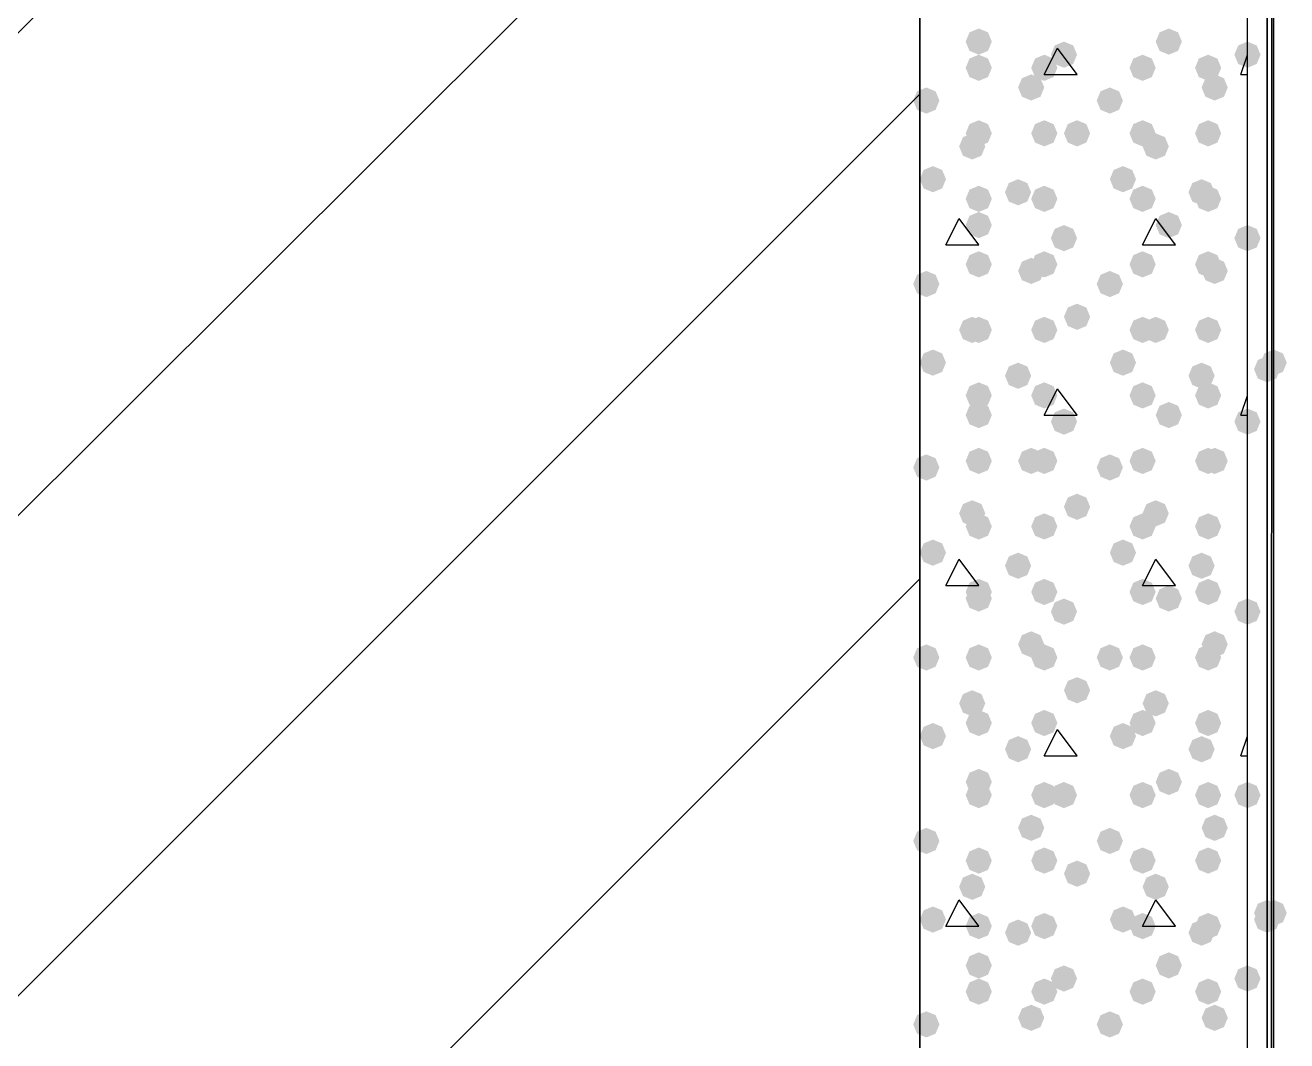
# Model space of a CAD drawing. Header units: millimetres. Extents: x 0 to 420, y 0 to 297.
# Drawn here: x 371.71 to 379.86, y 189.76 to 196.32 of the extents above; entities that cross this region are included whole.
import ezdxf

# ---------------------------------------------------------------- set-up
doc = ezdxf.new("R2010")
doc.units = ezdxf.units.MM
doc.layers.get('0').update_dxf_attribs({"linetype": 'CONTINUOUS'})

msp = doc.modelspace()

# ---------------------------------------------------------------- hatches: boundary and pattern name
at = {"true_color": 0x000007}
h = msp.add_hatch(color=0, dxfattribs=at)
h.paths.add_polyline_path([(379.73, 243.755333), (379.73, 100.160667)], flags=0)
h.paths.add_polyline_path([(379.73, 100.160667), (379.73, 243.755333)], flags=0)
at = {"true_color": 0x000008}
for points in [[(377.952, 196.215), (377.927129, 196.155204), (377.867333, 196.130333), (377.807538, 196.155204), (377.782667, 196.215), (377.807537, 196.274796), (377.867333, 196.299667), (377.927129, 196.274796)], [(379.179667, 196.215), (379.154796, 196.155204), (379.095, 196.130333), (379.035204, 196.155204), (379.010333, 196.215), (379.035204, 196.274796), (379.095, 196.299667), (379.154796, 196.274796)], [(378.502333, 196.130333), (378.477462, 196.070537), (378.417667, 196.045667), (378.357871, 196.070537), (378.333, 196.130333), (378.357871, 196.190129), (378.417667, 196.215), (378.477462, 196.190129)], [(379.687667, 196.130333), (379.662796, 196.070537), (379.603, 196.045667), (379.543204, 196.070537), (379.518333, 196.130333), (379.543204, 196.190129), (379.603, 196.215), (379.662796, 196.190129)], [(377.952, 196.045667), (377.927129, 195.985871), (377.867333, 195.961), (377.807538, 195.985871), (377.782667, 196.045667), (377.807537, 196.105462), (377.867333, 196.130333), (377.927129, 196.105463)], [(378.375333, 196.045667), (378.350462, 195.985871), (378.290667, 195.961), (378.230871, 195.985871), (378.206, 196.045667), (378.230871, 196.105462), (378.290667, 196.130333), (378.350462, 196.105463)], [(379.010333, 196.045667), (378.985463, 195.985871), (378.925667, 195.961), (378.865871, 195.985871), (378.841, 196.045667), (378.865871, 196.105462), (378.925667, 196.130333), (378.985462, 196.105463)], [(379.433667, 196.045667), (379.408796, 195.985871), (379.349, 195.961), (379.289204, 195.985871), (379.264333, 196.045667), (379.289204, 196.105462), (379.349, 196.130333), (379.408796, 196.105463)], [(378.290667, 195.918667), (378.265796, 195.858871), (378.206, 195.834), (378.146204, 195.858871), (378.121333, 195.918667), (378.146204, 195.978462), (378.206, 196.003333), (378.265796, 195.978463)], [(379.476, 195.918667), (379.451129, 195.858871), (379.391333, 195.834), (379.331537, 195.858871), (379.306667, 195.918667), (379.331537, 195.978462), (379.391333, 196.003333), (379.451129, 195.978463)], [(377.613333, 195.834), (377.588462, 195.774204), (377.528667, 195.749333), (377.468871, 195.774204), (377.444, 195.834), (377.468871, 195.893796), (377.528667, 195.918667), (377.588462, 195.893796)], [(378.798667, 195.834), (378.773796, 195.774204), (378.714, 195.749333), (378.654204, 195.774204), (378.629333, 195.834), (378.654204, 195.893796), (378.714, 195.918667), (378.773796, 195.893796)], [(377.952, 195.622333), (377.927129, 195.562537), (377.867333, 195.537667), (377.807538, 195.562537), (377.782667, 195.622333), (377.807537, 195.682129), (377.867333, 195.707), (377.927129, 195.682129)], [(378.375333, 195.622333), (378.350462, 195.562537), (378.290667, 195.537667), (378.230871, 195.562537), (378.206, 195.622333), (378.230871, 195.682129), (378.290667, 195.707), (378.350462, 195.682129)], [(378.587, 195.622333), (378.562129, 195.562537), (378.502333, 195.537667), (378.442538, 195.562537), (378.417667, 195.622333), (378.442537, 195.682129), (378.502333, 195.707), (378.562129, 195.682129)], [(379.010333, 195.622333), (378.985463, 195.562537), (378.925667, 195.537667), (378.865871, 195.562537), (378.841, 195.622333), (378.865871, 195.682129), (378.925667, 195.707), (378.985462, 195.682129)], [(379.433667, 195.622333), (379.408796, 195.562537), (379.349, 195.537667), (379.289204, 195.562537), (379.264333, 195.622333), (379.289204, 195.682129), (379.349, 195.707), (379.408796, 195.682129)], [(377.909667, 195.537667), (377.884796, 195.477871), (377.825, 195.453), (377.765204, 195.477871), (377.740333, 195.537667), (377.765204, 195.597462), (377.825, 195.622333), (377.884796, 195.597463)], [(379.095, 195.537667), (379.070129, 195.477871), (379.010333, 195.453), (378.950538, 195.477871), (378.925667, 195.537667), (378.950537, 195.597462), (379.010333, 195.622333), (379.070129, 195.597463)], [(377.655667, 195.326), (377.630796, 195.266204), (377.571, 195.241333), (377.511204, 195.266204), (377.486333, 195.326), (377.511204, 195.385796), (377.571, 195.410667), (377.630796, 195.385796)], [(378.883333, 195.326), (378.858462, 195.266204), (378.798667, 195.241333), (378.738871, 195.266204), (378.714, 195.326), (378.738871, 195.385796), (378.798667, 195.410667), (378.858462, 195.385796)], [(377.952, 195.199), (377.927129, 195.139204), (377.867333, 195.114333), (377.807538, 195.139204), (377.782667, 195.199), (377.807537, 195.258796), (377.867333, 195.283667), (377.927129, 195.258796)], [(378.206, 195.241333), (378.181129, 195.181537), (378.121333, 195.156667), (378.061537, 195.181537), (378.036667, 195.241333), (378.061537, 195.301129), (378.121333, 195.326), (378.181129, 195.301129)], [(378.375333, 195.199), (378.350462, 195.139204), (378.290667, 195.114333), (378.230871, 195.139204), (378.206, 195.199), (378.230871, 195.258796), (378.290667, 195.283667), (378.350462, 195.258796)], [(379.010333, 195.199), (378.985463, 195.139204), (378.925667, 195.114333), (378.865871, 195.139204), (378.841, 195.199), (378.865871, 195.258796), (378.925667, 195.283667), (378.985462, 195.258796)], [(379.391333, 195.241333), (379.366463, 195.181537), (379.306667, 195.156667), (379.246871, 195.181537), (379.222, 195.241333), (379.246871, 195.301129), (379.306667, 195.326), (379.366462, 195.301129)], [(379.433667, 195.199), (379.408796, 195.139204), (379.349, 195.114333), (379.289204, 195.139204), (379.264333, 195.199), (379.289204, 195.258796), (379.349, 195.283667), (379.408796, 195.258796)], [(377.952, 195.029667), (377.927129, 194.969871), (377.867333, 194.945), (377.807538, 194.969871), (377.782667, 195.029667), (377.807537, 195.089462), (377.867333, 195.114333), (377.927129, 195.089463)], [(379.179667, 195.029667), (379.154796, 194.969871), (379.095, 194.945), (379.035204, 194.969871), (379.010333, 195.029667), (379.035204, 195.089462), (379.095, 195.114333), (379.154796, 195.089463)], [(378.502333, 194.945), (378.477462, 194.885204), (378.417667, 194.860333), (378.357871, 194.885204), (378.333, 194.945), (378.357871, 195.004796), (378.417667, 195.029667), (378.477462, 195.004796)], [(379.687667, 194.945), (379.662796, 194.885204), (379.603, 194.860333), (379.543204, 194.885204), (379.518333, 194.945), (379.543204, 195.004796), (379.603, 195.029667), (379.662796, 195.004796)], [(377.952, 194.775667), (377.927129, 194.715871), (377.867333, 194.691), (377.807538, 194.715871), (377.782667, 194.775667), (377.807537, 194.835462), (377.867333, 194.860333), (377.927129, 194.835463)], [(378.375333, 194.775667), (378.350462, 194.715871), (378.290667, 194.691), (378.230871, 194.715871), (378.206, 194.775667), (378.230871, 194.835462), (378.290667, 194.860333), (378.350462, 194.835463)], [(379.010333, 194.775667), (378.985463, 194.715871), (378.925667, 194.691), (378.865871, 194.715871), (378.841, 194.775667), (378.865871, 194.835462), (378.925667, 194.860333), (378.985462, 194.835463)], [(379.433667, 194.775667), (379.408796, 194.715871), (379.349, 194.691), (379.289204, 194.715871), (379.264333, 194.775667), (379.289204, 194.835462), (379.349, 194.860333), (379.408796, 194.835463)], [(378.290667, 194.733333), (378.265796, 194.673537), (378.206, 194.648667), (378.146204, 194.673537), (378.121333, 194.733333), (378.146204, 194.793129), (378.206, 194.818), (378.265796, 194.793129)], [(379.476, 194.733333), (379.451129, 194.673537), (379.391333, 194.648667), (379.331537, 194.673537), (379.306667, 194.733333), (379.331537, 194.793129), (379.391333, 194.818), (379.451129, 194.793129)], [(377.613333, 194.648667), (377.588462, 194.588871), (377.528667, 194.564), (377.468871, 194.588871), (377.444, 194.648667), (377.468871, 194.708462), (377.528667, 194.733333), (377.588462, 194.708463)], [(378.798667, 194.648667), (378.773796, 194.588871), (378.714, 194.564), (378.654204, 194.588871), (378.629333, 194.648667), (378.654204, 194.708462), (378.714, 194.733333), (378.773796, 194.708463)], [(378.587, 194.437), (378.562129, 194.377204), (378.502333, 194.352333), (378.442538, 194.377204), (378.417667, 194.437), (378.442537, 194.496796), (378.502333, 194.521667), (378.562129, 194.496796)], [(377.909667, 194.352333), (377.884796, 194.292537), (377.825, 194.267667), (377.765204, 194.292537), (377.740333, 194.352333), (377.765204, 194.412129), (377.825, 194.437), (377.884796, 194.412129)], [(377.952, 194.352333), (377.927129, 194.292537), (377.867333, 194.267667), (377.807538, 194.292537), (377.782667, 194.352333), (377.807537, 194.412129), (377.867333, 194.437), (377.927129, 194.412129)], [(378.375333, 194.352333), (378.350462, 194.292537), (378.290667, 194.267667), (378.230871, 194.292537), (378.206, 194.352333), (378.230871, 194.412129), (378.290667, 194.437), (378.350462, 194.412129)], [(379.010333, 194.352333), (378.985463, 194.292537), (378.925667, 194.267667), (378.865871, 194.292537), (378.841, 194.352333), (378.865871, 194.412129), (378.925667, 194.437), (378.985462, 194.412129)], [(379.095, 194.352333), (379.070129, 194.292537), (379.010333, 194.267667), (378.950538, 194.292537), (378.925667, 194.352333), (378.950537, 194.412129), (379.010333, 194.437), (379.070129, 194.412129)], [(379.433667, 194.352333), (379.408796, 194.292537), (379.349, 194.267667), (379.289204, 194.292537), (379.264333, 194.352333), (379.289204, 194.412129), (379.349, 194.437), (379.408796, 194.412129)], [(377.655667, 194.140667), (377.630796, 194.080871), (377.571, 194.056), (377.511204, 194.080871), (377.486333, 194.140667), (377.511204, 194.200462), (377.571, 194.225333), (377.630796, 194.200463)], [(378.883333, 194.140667), (378.858462, 194.080871), (378.798667, 194.056), (378.738871, 194.080871), (378.714, 194.140667), (378.738871, 194.200462), (378.798667, 194.225333), (378.858462, 194.200463)], [(378.206, 194.056), (378.181129, 193.996204), (378.121333, 193.971333), (378.061537, 193.996204), (378.036667, 194.056), (378.061537, 194.115796), (378.121333, 194.140667), (378.181129, 194.115796)], [(379.391333, 194.056), (379.366463, 193.996204), (379.306667, 193.971333), (379.246871, 193.996204), (379.222, 194.056), (379.246871, 194.115796), (379.306667, 194.140667), (379.366462, 194.115796)], [(377.952, 193.929), (377.927129, 193.869204), (377.867333, 193.844333), (377.807538, 193.869204), (377.782667, 193.929), (377.807537, 193.988796), (377.867333, 194.013667), (377.927129, 193.988796)], [(378.375333, 193.929), (378.350462, 193.869204), (378.290667, 193.844333), (378.230871, 193.869204), (378.206, 193.929), (378.230871, 193.988796), (378.290667, 194.013667), (378.350462, 193.988796)], [(379.010333, 193.929), (378.985463, 193.869204), (378.925667, 193.844333), (378.865871, 193.869204), (378.841, 193.929), (378.865871, 193.988796), (378.925667, 194.013667), (378.985462, 193.988796)], [(379.433667, 193.929), (379.408796, 193.869204), (379.349, 193.844333), (379.289204, 193.869204), (379.264333, 193.929), (379.289204, 193.988796), (379.349, 194.013667), (379.408796, 193.988796)], [(377.952, 193.802), (377.927129, 193.742204), (377.867333, 193.717333), (377.807538, 193.742204), (377.782667, 193.802), (377.807537, 193.861796), (377.867333, 193.886667), (377.927129, 193.861796)], [(379.179667, 193.802), (379.154796, 193.742204), (379.095, 193.717333), (379.035204, 193.742204), (379.010333, 193.802), (379.035204, 193.861796), (379.095, 193.886667), (379.154796, 193.861796)], [(378.502333, 193.759667), (378.477462, 193.699871), (378.417667, 193.675), (378.357871, 193.699871), (378.333, 193.759667), (378.357871, 193.819462), (378.417667, 193.844333), (378.477462, 193.819463)], [(379.687667, 193.759667), (379.662796, 193.699871), (379.603, 193.675), (379.543204, 193.699871), (379.518333, 193.759667), (379.543204, 193.819462), (379.603, 193.844333), (379.662796, 193.819463)], [(377.613333, 193.463333), (377.588462, 193.403537), (377.528667, 193.378667), (377.468871, 193.403537), (377.444, 193.463333), (377.468871, 193.523129), (377.528667, 193.548), (377.588462, 193.523129)], [(377.952, 193.505667), (377.927129, 193.445871), (377.867333, 193.421), (377.807538, 193.445871), (377.782667, 193.505667), (377.807537, 193.565462), (377.867333, 193.590333), (377.927129, 193.565463)], [(378.290667, 193.505667), (378.265796, 193.445871), (378.206, 193.421), (378.146204, 193.445871), (378.121333, 193.505667), (378.146204, 193.565462), (378.206, 193.590333), (378.265796, 193.565463)], [(378.375333, 193.505667), (378.350462, 193.445871), (378.290667, 193.421), (378.230871, 193.445871), (378.206, 193.505667), (378.230871, 193.565462), (378.290667, 193.590333), (378.350462, 193.565463)], [(378.798667, 193.463333), (378.773796, 193.403537), (378.714, 193.378667), (378.654204, 193.403537), (378.629333, 193.463333), (378.654204, 193.523129), (378.714, 193.548), (378.773796, 193.523129)], [(379.010333, 193.505667), (378.985463, 193.445871), (378.925667, 193.421), (378.865871, 193.445871), (378.841, 193.505667), (378.865871, 193.565462), (378.925667, 193.590333), (378.985462, 193.565463)], [(379.433667, 193.505667), (379.408796, 193.445871), (379.349, 193.421), (379.289204, 193.445871), (379.264333, 193.505667), (379.289204, 193.565462), (379.349, 193.590333), (379.408796, 193.565463)], [(379.476, 193.505667), (379.451129, 193.445871), (379.391333, 193.421), (379.331537, 193.445871), (379.306667, 193.505667), (379.331537, 193.565462), (379.391333, 193.590333), (379.451129, 193.565463)], [(377.909667, 193.167), (377.884796, 193.107204), (377.825, 193.082333), (377.765204, 193.107204), (377.740333, 193.167), (377.765204, 193.226796), (377.825, 193.251667), (377.884796, 193.226796)], [(378.587, 193.209333), (378.562129, 193.149538), (378.502333, 193.124667), (378.442538, 193.149538), (378.417667, 193.209333), (378.442537, 193.269129), (378.502333, 193.294), (378.562129, 193.269129)], [(379.095, 193.167), (379.070129, 193.107204), (379.010333, 193.082333), (378.950538, 193.107204), (378.925667, 193.167), (378.950537, 193.226796), (379.010333, 193.251667), (379.070129, 193.226796)], [(377.952, 193.082333), (377.927129, 193.022537), (377.867333, 192.997667), (377.807538, 193.022537), (377.782667, 193.082333), (377.807537, 193.142129), (377.867333, 193.167), (377.927129, 193.142129)], [(378.375333, 193.082333), (378.350462, 193.022537), (378.290667, 192.997667), (378.230871, 193.022537), (378.206, 193.082333), (378.230871, 193.142129), (378.290667, 193.167), (378.350462, 193.142129)], [(379.010333, 193.082333), (378.985463, 193.022537), (378.925667, 192.997667), (378.865871, 193.022537), (378.841, 193.082333), (378.865871, 193.142129), (378.925667, 193.167), (378.985462, 193.142129)], [(379.433667, 193.082333), (379.408796, 193.022537), (379.349, 192.997667), (379.289204, 193.022537), (379.264333, 193.082333), (379.289204, 193.142129), (379.349, 193.167), (379.408796, 193.142129)], [(377.655667, 192.913), (377.630796, 192.853204), (377.571, 192.828333), (377.511204, 192.853204), (377.486333, 192.913), (377.511204, 192.972796), (377.571, 192.997667), (377.630796, 192.972796)], [(378.883333, 192.913), (378.858462, 192.853204), (378.798667, 192.828333), (378.738871, 192.853204), (378.714, 192.913), (378.738871, 192.972796), (378.798667, 192.997667), (378.858462, 192.972796)], [(378.206, 192.828333), (378.181129, 192.768537), (378.121333, 192.743667), (378.061537, 192.768537), (378.036667, 192.828333), (378.061537, 192.888129), (378.121333, 192.913), (378.181129, 192.888129)], [(379.391333, 192.828333), (379.366463, 192.768537), (379.306667, 192.743667), (379.246871, 192.768537), (379.222, 192.828333), (379.246871, 192.888129), (379.306667, 192.913), (379.366462, 192.888129)], [(377.952, 192.659), (377.927129, 192.599204), (377.867333, 192.574333), (377.807538, 192.599204), (377.782667, 192.659), (377.807537, 192.718796), (377.867333, 192.743667), (377.927129, 192.718796)], [(378.375333, 192.659), (378.350462, 192.599204), (378.290667, 192.574333), (378.230871, 192.599204), (378.206, 192.659), (378.230871, 192.718796), (378.290667, 192.743667), (378.350462, 192.718796)], [(379.010333, 192.659), (378.985463, 192.599204), (378.925667, 192.574333), (378.865871, 192.599204), (378.841, 192.659), (378.865871, 192.718796), (378.925667, 192.743667), (378.985462, 192.718796)], [(379.433667, 192.659), (379.408796, 192.599204), (379.349, 192.574333), (379.289204, 192.599204), (379.264333, 192.659), (379.289204, 192.718796), (379.349, 192.743667), (379.408796, 192.718796)], [(377.952, 192.616667), (377.927129, 192.556871), (377.867333, 192.532), (377.807538, 192.556871), (377.782667, 192.616667), (377.807537, 192.676462), (377.867333, 192.701333), (377.927129, 192.676463)], [(379.179667, 192.616667), (379.154796, 192.556871), (379.095, 192.532), (379.035204, 192.556871), (379.010333, 192.616667), (379.035204, 192.676462), (379.095, 192.701333), (379.154796, 192.676463)], [(378.502333, 192.532), (378.477462, 192.472204), (378.417667, 192.447333), (378.357871, 192.472204), (378.333, 192.532), (378.357871, 192.591796), (378.417667, 192.616667), (378.477462, 192.591796)], [(379.687667, 192.532), (379.662796, 192.472204), (379.603, 192.447333), (379.543204, 192.472204), (379.518333, 192.532), (379.543204, 192.591796), (379.603, 192.616667), (379.662796, 192.591796)], [(378.290667, 192.320333), (378.265796, 192.260537), (378.206, 192.235667), (378.146204, 192.260537), (378.121333, 192.320333), (378.146204, 192.380129), (378.206, 192.405), (378.265796, 192.380129)], [(379.476, 192.320333), (379.451129, 192.260537), (379.391333, 192.235667), (379.331537, 192.260537), (379.306667, 192.320333), (379.331537, 192.380129), (379.391333, 192.405), (379.451129, 192.380129)], [(377.613333, 192.235667), (377.588462, 192.175871), (377.528667, 192.151), (377.468871, 192.175871), (377.444, 192.235667), (377.468871, 192.295462), (377.528667, 192.320333), (377.588462, 192.295463)], [(377.952, 192.235667), (377.927129, 192.175871), (377.867333, 192.151), (377.807538, 192.175871), (377.782667, 192.235667), (377.807537, 192.295462), (377.867333, 192.320333), (377.927129, 192.295463)], [(378.375333, 192.235667), (378.350462, 192.175871), (378.290667, 192.151), (378.230871, 192.175871), (378.206, 192.235667), (378.230871, 192.295462), (378.290667, 192.320333), (378.350462, 192.295463)], [(378.798667, 192.235667), (378.773796, 192.175871), (378.714, 192.151), (378.654204, 192.175871), (378.629333, 192.235667), (378.654204, 192.295462), (378.714, 192.320333), (378.773796, 192.295463)], [(379.010333, 192.235667), (378.985463, 192.175871), (378.925667, 192.151), (378.865871, 192.175871), (378.841, 192.235667), (378.865871, 192.295462), (378.925667, 192.320333), (378.985462, 192.295463)], [(379.433667, 192.235667), (379.408796, 192.175871), (379.349, 192.151), (379.289204, 192.175871), (379.264333, 192.235667), (379.289204, 192.295462), (379.349, 192.320333), (379.408796, 192.295463)], [(378.587, 192.024), (378.562129, 191.964204), (378.502333, 191.939333), (378.442538, 191.964204), (378.417667, 192.024), (378.442537, 192.083796), (378.502333, 192.108667), (378.562129, 192.083796)], [(377.909667, 191.939333), (377.884796, 191.879537), (377.825, 191.854667), (377.765204, 191.879537), (377.740333, 191.939333), (377.765204, 191.999129), (377.825, 192.024), (377.884796, 191.999129)], [(379.095, 191.939333), (379.070129, 191.879537), (379.010333, 191.854667), (378.950538, 191.879537), (378.925667, 191.939333), (378.950537, 191.999129), (379.010333, 192.024), (379.070129, 191.999129)], [(377.952, 191.812333), (377.927129, 191.752537), (377.867333, 191.727667), (377.807538, 191.752537), (377.782667, 191.812333), (377.807537, 191.872129), (377.867333, 191.897), (377.927129, 191.872129)], [(378.375333, 191.812333), (378.350462, 191.752537), (378.290667, 191.727667), (378.230871, 191.752537), (378.206, 191.812333), (378.230871, 191.872129), (378.290667, 191.897), (378.350462, 191.872129)], [(379.010333, 191.812333), (378.985463, 191.752537), (378.925667, 191.727667), (378.865871, 191.752537), (378.841, 191.812333), (378.865871, 191.872129), (378.925667, 191.897), (378.985462, 191.872129)], [(379.433667, 191.812333), (379.408796, 191.752537), (379.349, 191.727667), (379.289204, 191.752537), (379.264333, 191.812333), (379.289204, 191.872129), (379.349, 191.897), (379.408796, 191.872129)], [(377.655667, 191.727667), (377.630796, 191.667871), (377.571, 191.643), (377.511204, 191.667871), (377.486333, 191.727667), (377.511204, 191.787462), (377.571, 191.812333), (377.630796, 191.787463)], [(378.883333, 191.727667), (378.858462, 191.667871), (378.798667, 191.643), (378.738871, 191.667871), (378.714, 191.727667), (378.738871, 191.787462), (378.798667, 191.812333), (378.858462, 191.787463)], [(378.206, 191.643), (378.181129, 191.583204), (378.121333, 191.558333), (378.061537, 191.583204), (378.036667, 191.643), (378.061537, 191.702796), (378.121333, 191.727667), (378.181129, 191.702796)], [(379.391333, 191.643), (379.366463, 191.583204), (379.306667, 191.558333), (379.246871, 191.583204), (379.222, 191.643), (379.246871, 191.702796), (379.306667, 191.727667), (379.366462, 191.702796)], [(377.952, 191.431333), (377.927129, 191.371537), (377.867333, 191.346667), (377.807538, 191.371537), (377.782667, 191.431333), (377.807537, 191.491129), (377.867333, 191.516), (377.927129, 191.491129)], [(379.179667, 191.431333), (379.154796, 191.371537), (379.095, 191.346667), (379.035204, 191.371537), (379.010333, 191.431333), (379.035204, 191.491129), (379.095, 191.516), (379.154796, 191.491129)], [(377.952, 191.346667), (377.927129, 191.286871), (377.867333, 191.262), (377.807538, 191.286871), (377.782667, 191.346667), (377.807537, 191.406462), (377.867333, 191.431333), (377.927129, 191.406463)], [(378.375333, 191.346667), (378.350462, 191.286871), (378.290667, 191.262), (378.230871, 191.286871), (378.206, 191.346667), (378.230871, 191.406462), (378.290667, 191.431333), (378.350462, 191.406463)], [(378.502333, 191.346667), (378.477462, 191.286871), (378.417667, 191.262), (378.357871, 191.286871), (378.333, 191.346667), (378.357871, 191.406462), (378.417667, 191.431333), (378.477462, 191.406463)], [(379.010333, 191.346667), (378.985463, 191.286871), (378.925667, 191.262), (378.865871, 191.286871), (378.841, 191.346667), (378.865871, 191.406462), (378.925667, 191.431333), (378.985462, 191.406463)], [(379.433667, 191.346667), (379.408796, 191.286871), (379.349, 191.262), (379.289204, 191.286871), (379.264333, 191.346667), (379.289204, 191.406462), (379.349, 191.431333), (379.408796, 191.406463)], [(379.687667, 191.346667), (379.662796, 191.286871), (379.603, 191.262), (379.543204, 191.286871), (379.518333, 191.346667), (379.543204, 191.406462), (379.603, 191.431333), (379.662796, 191.406463)], [(378.290667, 191.135), (378.265796, 191.075204), (378.206, 191.050333), (378.146204, 191.075204), (378.121333, 191.135), (378.146204, 191.194796), (378.206, 191.219667), (378.265796, 191.194796)], [(379.476, 191.135), (379.451129, 191.075204), (379.391333, 191.050333), (379.331537, 191.075204), (379.306667, 191.135), (379.331537, 191.194796), (379.391333, 191.219667), (379.451129, 191.194796)], [(377.613333, 191.050333), (377.588462, 190.990537), (377.528667, 190.965667), (377.468871, 190.990537), (377.444, 191.050333), (377.468871, 191.110129), (377.528667, 191.135), (377.588462, 191.110129)], [(378.798667, 191.050333), (378.773796, 190.990537), (378.714, 190.965667), (378.654204, 190.990537), (378.629333, 191.050333), (378.654204, 191.110129), (378.714, 191.135), (378.773796, 191.110129)], [(377.952, 190.923333), (377.927129, 190.863537), (377.867333, 190.838667), (377.807538, 190.863537), (377.782667, 190.923333), (377.807537, 190.983129), (377.867333, 191.008), (377.927129, 190.983129)], [(378.375333, 190.923333), (378.350462, 190.863537), (378.290667, 190.838667), (378.230871, 190.863537), (378.206, 190.923333), (378.230871, 190.983129), (378.290667, 191.008), (378.350462, 190.983129)], [(379.010333, 190.923333), (378.985463, 190.863537), (378.925667, 190.838667), (378.865871, 190.863537), (378.841, 190.923333), (378.865871, 190.983129), (378.925667, 191.008), (378.985462, 190.983129)], [(379.433667, 190.923333), (379.408796, 190.863537), (379.349, 190.838667), (379.289204, 190.863537), (379.264333, 190.923333), (379.289204, 190.983129), (379.349, 191.008), (379.408796, 190.983129)], [(378.587, 190.838667), (378.562129, 190.778871), (378.502333, 190.754), (378.442538, 190.778871), (378.417667, 190.838667), (378.442537, 190.898462), (378.502333, 190.923333), (378.562129, 190.898463)], [(377.909667, 190.754), (377.884796, 190.694204), (377.825, 190.669333), (377.765204, 190.694204), (377.740333, 190.754), (377.765204, 190.813796), (377.825, 190.838667), (377.884796, 190.813796)], [(379.095, 190.754), (379.070129, 190.694204), (379.010333, 190.669333), (378.950538, 190.694204), (378.925667, 190.754), (378.950537, 190.813796), (379.010333, 190.838667), (379.070129, 190.813796)], [(377.655667, 190.542333), (377.630796, 190.482537), (377.571, 190.457667), (377.511204, 190.482537), (377.486333, 190.542333), (377.511204, 190.602129), (377.571, 190.627), (377.630796, 190.602129)], [(378.883333, 190.542333), (378.858462, 190.482537), (378.798667, 190.457667), (378.738871, 190.482537), (378.714, 190.542333), (378.738871, 190.602129), (378.798667, 190.627), (378.858462, 190.602129)], [(377.952, 190.5), (377.927129, 190.440204), (377.867333, 190.415333), (377.807538, 190.440204), (377.782667, 190.5), (377.807537, 190.559796), (377.867333, 190.584667), (377.927129, 190.559796)], [(378.206, 190.457667), (378.181129, 190.397871), (378.121333, 190.373), (378.061537, 190.397871), (378.036667, 190.457667), (378.061537, 190.517462), (378.121333, 190.542333), (378.181129, 190.517463)], [(378.375333, 190.5), (378.350462, 190.440204), (378.290667, 190.415333), (378.230871, 190.440204), (378.206, 190.5), (378.230871, 190.559796), (378.290667, 190.584667), (378.350462, 190.559796)], [(379.010333, 190.5), (378.985463, 190.440204), (378.925667, 190.415333), (378.865871, 190.440204), (378.841, 190.5), (378.865871, 190.559796), (378.925667, 190.584667), (378.985462, 190.559796)], [(379.391333, 190.457667), (379.366463, 190.397871), (379.306667, 190.373), (379.246871, 190.397871), (379.222, 190.457667), (379.246871, 190.517462), (379.306667, 190.542333), (379.366462, 190.517463)], [(379.433667, 190.5), (379.408796, 190.440204), (379.349, 190.415333), (379.289204, 190.440204), (379.264333, 190.5), (379.289204, 190.559796), (379.349, 190.584667), (379.408796, 190.559796)], [(377.952, 190.246), (377.927129, 190.186204), (377.867333, 190.161333), (377.807538, 190.186204), (377.782667, 190.246), (377.807537, 190.305796), (377.867333, 190.330667), (377.927129, 190.305796)], [(379.179667, 190.246), (379.154796, 190.186204), (379.095, 190.161333), (379.035204, 190.186204), (379.010333, 190.246), (379.035204, 190.305796), (379.095, 190.330667), (379.154796, 190.305796)], [(378.502333, 190.161333), (378.477462, 190.101537), (378.417667, 190.076667), (378.357871, 190.101537), (378.333, 190.161333), (378.357871, 190.221129), (378.417667, 190.246), (378.477462, 190.221129)], [(379.687667, 190.161333), (379.662796, 190.101537), (379.603, 190.076667), (379.543204, 190.101537), (379.518333, 190.161333), (379.543204, 190.221129), (379.603, 190.246), (379.662796, 190.221129)], [(377.952, 190.076667), (377.927129, 190.016871), (377.867333, 189.992), (377.807538, 190.016871), (377.782667, 190.076667), (377.807537, 190.136462), (377.867333, 190.161333), (377.927129, 190.136463)], [(378.375333, 190.076667), (378.350462, 190.016871), (378.290667, 189.992), (378.230871, 190.016871), (378.206, 190.076667), (378.230871, 190.136462), (378.290667, 190.161333), (378.350462, 190.136463)], [(379.010333, 190.076667), (378.985463, 190.016871), (378.925667, 189.992), (378.865871, 190.016871), (378.841, 190.076667), (378.865871, 190.136462), (378.925667, 190.161333), (378.985462, 190.136463)], [(379.433667, 190.076667), (379.408796, 190.016871), (379.349, 189.992), (379.289204, 190.016871), (379.264333, 190.076667), (379.289204, 190.136462), (379.349, 190.161333), (379.408796, 190.136463)], [(378.290667, 189.907333), (378.265796, 189.847537), (378.206, 189.822667), (378.146204, 189.847537), (378.121333, 189.907333), (378.146204, 189.967129), (378.206, 189.992), (378.265796, 189.967129)], [(379.476, 189.907333), (379.451129, 189.847537), (379.391333, 189.822667), (379.331537, 189.847537), (379.306667, 189.907333), (379.331537, 189.967129), (379.391333, 189.992), (379.451129, 189.967129)], [(377.613333, 189.865), (377.588462, 189.805204), (377.528667, 189.780333), (377.468871, 189.805204), (377.444, 189.865), (377.468871, 189.924796), (377.528667, 189.949667), (377.588462, 189.924796)], [(378.798667, 189.865), (378.773796, 189.805204), (378.714, 189.780333), (378.654204, 189.805204), (378.629333, 189.865), (378.654204, 189.924796), (378.714, 189.949667), (378.773796, 189.924796)]]:
    msp.add_hatch(color=0, dxfattribs=at).paths.add_polyline_path(points, flags=0)
at = {"true_color": 0x0000fe}
for points in [[(379.857, 194.140667), (379.832129, 194.080871), (379.772333, 194.056), (379.712538, 194.080871), (379.687667, 194.140667), (379.712537, 194.200462), (379.772333, 194.225333), (379.832129, 194.200463)], [(379.814667, 194.098333), (379.789796, 194.038537), (379.73, 194.013667), (379.670204, 194.038537), (379.645333, 194.098333), (379.670204, 194.158129), (379.73, 194.183), (379.789796, 194.158129)], [(379.814667, 194.098333), (379.789796, 194.038537), (379.73, 194.013667), (379.670204, 194.038537), (379.645333, 194.098333), (379.670204, 194.158129), (379.73, 194.183), (379.789796, 194.158129)], [(379.814667, 194.098333), (379.789796, 194.038537), (379.73, 194.013667), (379.670204, 194.038537), (379.645333, 194.098333), (379.670204, 194.158129), (379.73, 194.183), (379.789796, 194.158129)], [(379.814667, 190.584667), (379.789796, 190.524871), (379.73, 190.5), (379.670204, 190.524871), (379.645333, 190.584667), (379.670204, 190.644462), (379.73, 190.669333), (379.789796, 190.644463)], [(379.814667, 190.542333), (379.789796, 190.482537), (379.73, 190.457667), (379.670204, 190.482537), (379.645333, 190.542333), (379.670204, 190.602129), (379.73, 190.627), (379.789796, 190.602129)], [(379.814667, 190.542333), (379.789796, 190.482537), (379.73, 190.457667), (379.670204, 190.482537), (379.645333, 190.542333), (379.670204, 190.602129), (379.73, 190.627), (379.789796, 190.602129)], [(379.857, 190.584667), (379.832129, 190.524871), (379.772333, 190.5), (379.712538, 190.524871), (379.687667, 190.584667), (379.712537, 190.644462), (379.772333, 190.669333), (379.832129, 190.644463)]]:
    msp.add_hatch(color=0, dxfattribs=at).paths.add_polyline_path(points, flags=0)

# ---------------------------------------------------------------- linework, layer by layer
at = {"color": 0, "true_color": 0x000007}
for points in [[(379.772333, 100.118333), (379.772333, 243.797667), (379.73, 243.797667)], [(379.73, 243.755333), (379.772333, 243.755333), (379.73, 100.118333)], [(379.73, 243.755333), (379.73, 100.118333)], [(379.73, 243.755333), (379.73, 100.160667), (379.73, 100.118333)], [(379.73, 243.755333), (379.73, 100.160667)], [(379.772333, 243.755333), (379.772333, 100.118333)], [(377.486333, 199.136), (377.486333, 180.086)], [(379.603, 180.086), (379.603, 199.136)]]:
    msp.add_lwpolyline(points, dxfattribs=at)
for points in [[(379.73, 243.755333), (379.73, 100.118333)], [(379.73, 243.755333), (379.73, 100.160667)], [(379.73, 100.160667), (379.73, 243.755333)], [(31.369, 201.252667), (31.369, 177.927), (379.603, 177.927), (379.603, 201.252667), (217.17, 201.252667), (217.17, 222.461667), (193.844333, 222.461667), (193.844333, 201.252667)], [(31.369, 201.252667), (31.369, 177.927), (379.603, 177.927), (379.603, 201.252667), (217.17, 201.252667), (217.17, 222.461667), (193.844333, 222.461667), (193.844333, 201.252667)], [(33.528002, 199.135999), (195.961001, 199.135999), (195.961001, 220.344999), (215.053334, 220.344999), (215.053334, 199.135999), (377.486334, 199.135999), (377.486334, 180.085999), (33.528002, 180.085999)]]:
    msp.add_lwpolyline(points, close=True, dxfattribs=at)
at = {"color": 0, "true_color": 0x0000fd}
msp.add_lwpolyline([(33.528, 180.086), (377.486333, 180.086), (377.486333, 199.136), (215.053333, 199.136), (215.053333, 220.345), (195.961, 220.345), (195.961, 199.136), (33.528, 199.136)], close=True, dxfattribs=at)
at = {"color": 0, "true_color": 0x000002}
for points in [[(355.473, 180.086), (374.523, 199.136)], [(358.563333, 180.086), (377.486333, 198.966667)], [(361.696, 180.086), (377.486333, 195.876333)], [(364.828667, 180.086), (377.486333, 192.743667)]]:
    msp.add_lwpolyline(points, dxfattribs=at)
at = {"color": 0, "true_color": 0x000008}
for points in [[(378.290667, 196.003333), (378.375333, 196.172667)], [(378.502333, 196.003333), (378.375333, 196.172667)], [(379.560667, 196.003333), (379.603, 196.130333)], [(378.290667, 196.003333), (378.502333, 196.003333)], [(379.560667, 196.003333), (379.603, 196.003333)], [(377.655667, 194.902667), (377.740333, 195.072)], [(377.867333, 194.902667), (377.740333, 195.072)], [(378.925667, 194.902667), (379.010333, 195.072)], [(379.137333, 194.902667), (379.010333, 195.072)], [(377.655667, 194.902667), (377.867333, 194.902667)], [(378.925667, 194.902667), (379.137333, 194.902667)], [(378.290667, 193.802), (378.375333, 193.971333)], [(378.502333, 193.802), (378.375333, 193.971333)], [(379.560667, 193.802), (379.603, 193.929)], [(378.290667, 193.802), (378.502333, 193.802)], [(379.560667, 193.802), (379.603, 193.802)], [(377.655667, 192.701333), (377.740333, 192.870667)], [(377.867333, 192.701333), (377.740333, 192.870667)], [(378.925667, 192.701333), (379.010333, 192.870667)], [(379.137333, 192.701333), (379.010333, 192.870667)], [(377.655667, 192.701333), (377.867333, 192.701333)], [(378.925667, 192.701333), (379.137333, 192.701333)], [(378.290667, 191.600667), (378.375333, 191.77)], [(378.502333, 191.600667), (378.375333, 191.77)], [(379.560667, 191.600667), (379.603, 191.727667)], [(378.290667, 191.600667), (378.502333, 191.600667)], [(379.560667, 191.600667), (379.603, 191.600667)], [(377.655667, 190.5), (377.740333, 190.669333)], [(377.867333, 190.5), (377.740333, 190.669333)], [(378.925667, 190.5), (379.010333, 190.669333)], [(379.137333, 190.5), (379.010333, 190.669333)], [(377.655667, 190.5), (377.867333, 190.5)], [(378.925667, 190.5), (379.137333, 190.5)]]:
    msp.add_lwpolyline(points, dxfattribs=at)

doc.saveas('drawing.dxf')
